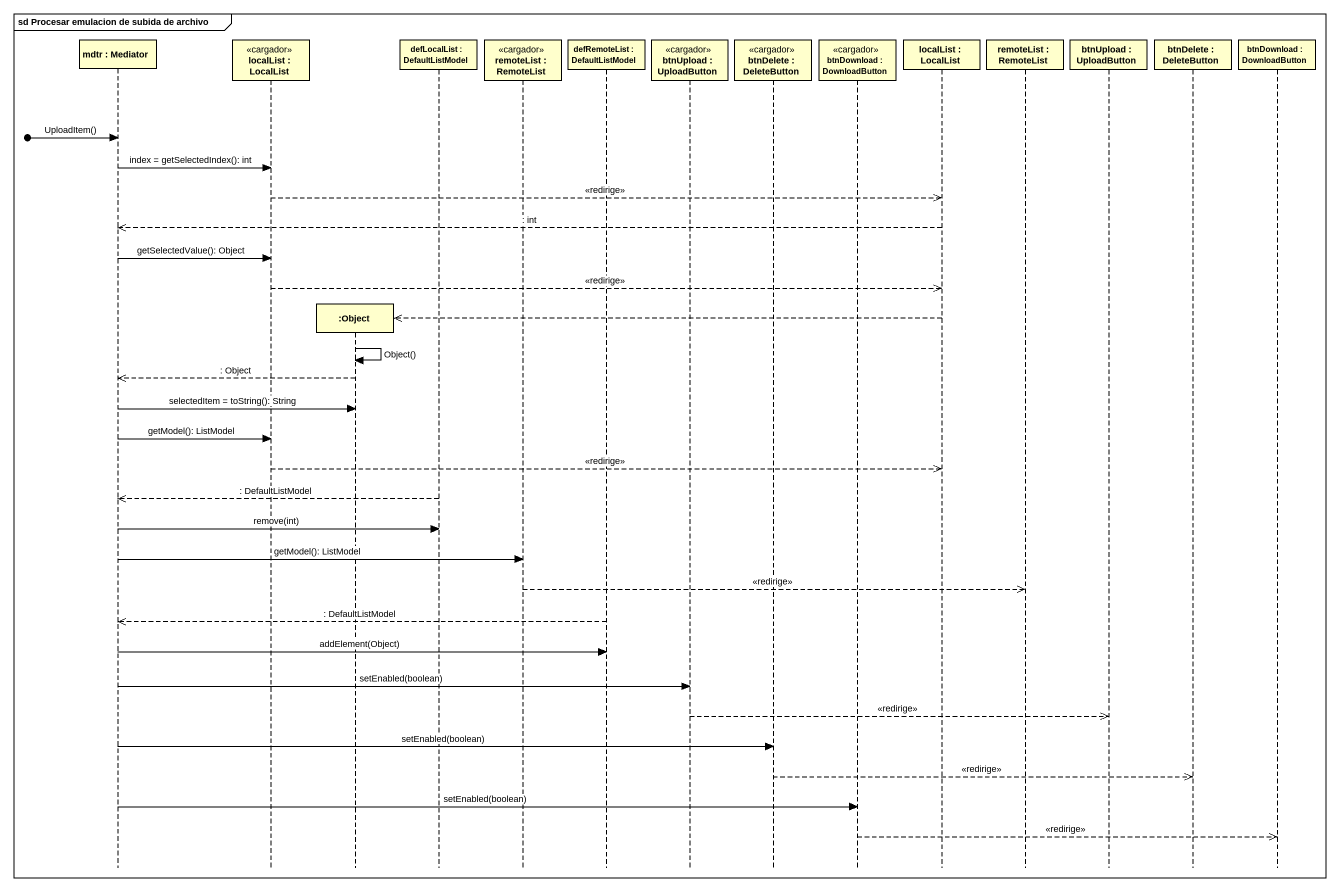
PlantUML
@startuml
mainframe sd Procesar emulacion de subida de archivo
hide footbox
participant "mdtr : Mediator" as mdtr
participant "localList : LocalList" as localList <<cargador>>
participant ":Object" as Object_
participant "defLocalList : DefaultListModel" as defLocalList
participant "remoteList : RemoteList" as remoteList <<cargador>>
participant "defRemoteList : DefaultListModel" as defRemoteList
participant "btnUpload : UploadButton" as btnUpload <<cargador>>
participant "btnDelete : DeleteButton" as btnDelete <<cargador>>
participant "btnDownload : DownloadButton" as btnDownload <<cargador>>
participant "localList : LocalList" as localList_2
participant "remoteList : RemoteList" as remoteList_2
participant "btnUpload : UploadButton" as btnUpload_2
participant "btnDelete : DeleteButton" as btnDelete_2
participant "btnDownload : DownloadButton" as btnDownload_2

[o-> mdtr : UploadItem()
mdtr -> localList : index = getSelectedIndex(): int
localList -->> localList_2 : <<redirige>>
localList_2 -->> mdtr : : int
mdtr -> localList : getSelectedValue(): Object
localList -->> localList_2 : <<redirige>>
localList_2 -->> Object_ **
Object_ -> Object_ : Object()
Object_ -->> mdtr : : Object
mdtr -> Object_ : selectedItem = toString(): String
mdtr -> localList : getModel(): ListModel
localList -->> localList_2 : <<redirige>>
defLocalList -->> mdtr : : DefaultListModel
mdtr -> defLocalList : remove(int)
mdtr -> remoteList : getModel(): ListModel
remoteList -->> remoteList_2 : <<redirige>>
defRemoteList -->> mdtr : : DefaultListModel
mdtr -> defRemoteList : addElement(Object)
mdtr -> btnUpload : setEnabled(boolean)
btnUpload -->> btnUpload_2 : <<redirige>>
mdtr -> btnDelete : setEnabled(boolean)
btnDelete -->> btnDelete_2 : <<redirige>>
mdtr -> btnDownload : setEnabled(boolean)
btnDownload -->> btnDownload_2 : <<redirige>>
@enduml
